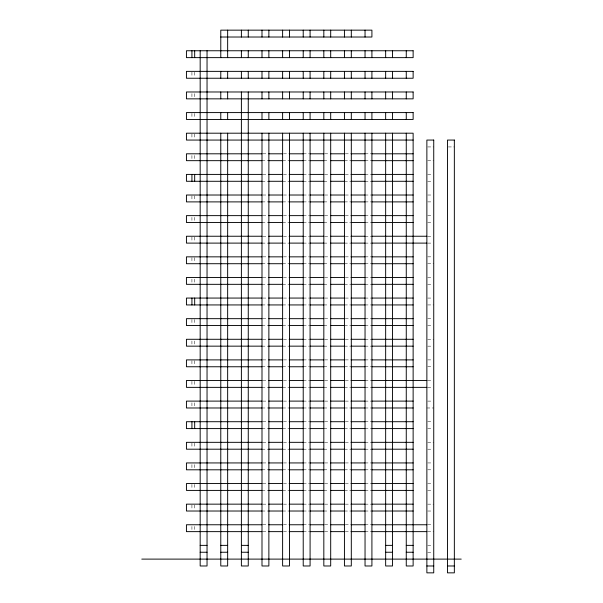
<?xml version="1.0" encoding="UTF-8"?>
<svg xmlns="http://www.w3.org/2000/svg" width="603" height="603" viewBox="0 0 603 603"><rect width="100%" height="100%" fill="white"/><g stroke="black" fill="none" stroke-linecap="round" stroke-linejoin="round"><path stroke-width="0.45" stroke-dasharray="3.02 2.26" d="M427.731 146.936L433.738 146.936M448.338 146.936L454.345 146.936M262.855 153.803L268.87 153.803M283.47 153.803L289.478 153.803M303.219 153.803L309.226 153.803M324.685 153.803L328.982 153.803M345.293 153.803L351.308 153.803M365.041 153.803L371.056 153.803M261.996 160.669L268.87 160.669M282.611 160.669L289.478 160.669M303.219 160.669L309.226 160.669M323.826 160.669L328.982 160.669M344.434 160.669L351.308 160.669M365.041 160.669L371.056 160.669M427.731 160.669L433.738 160.669M262.855 174.41L268.87 174.41M283.47 174.41L289.478 174.41M303.219 174.41L309.226 174.41M324.685 174.41L328.982 174.41M345.293 174.41L351.308 174.41M365.041 174.41L371.056 174.41M427.731 174.41L432.879 174.41M261.996 181.284L268.87 181.284M282.611 181.284L289.478 181.284M303.219 181.284L309.226 181.284M323.826 181.284L328.982 181.284M344.434 181.284L351.308 181.284M365.041 181.284L371.056 181.284M427.731 181.284L432.879 181.284M262.855 195.018L268.87 195.018M283.47 195.018L289.478 195.018M303.219 195.018L309.226 195.018M324.685 195.018L328.982 195.018M345.293 195.018L351.308 195.018M365.041 195.018L371.056 195.018M427.731 195.018L432.879 195.018M261.996 201.892L268.87 201.892M282.611 201.892L289.478 201.892M303.219 201.892L309.226 201.892M323.826 201.892L328.982 201.892M344.434 201.892L351.308 201.892M365.041 201.892L371.056 201.892M427.731 201.892L432.879 201.892M262.855 215.633L268.87 215.633M283.47 215.633L289.478 215.633M303.219 215.633L309.226 215.633M324.685 215.633L328.982 215.633M345.293 215.633L351.308 215.633M365.041 215.633L371.056 215.633M427.731 215.633L432.879 215.633M261.996 222.499L268.87 222.499M282.611 222.499L289.478 222.499M303.219 222.499L309.226 222.499M323.826 222.499L328.982 222.499M344.434 222.499L351.308 222.499M365.041 222.499L371.056 222.499M427.731 222.499L432.879 222.499M262.855 236.24L268.87 236.24M283.47 236.24L289.478 236.24M303.219 236.24L309.226 236.24M324.685 236.24L328.982 236.24M345.293 236.24L351.308 236.24M365.041 236.24L371.056 236.24M427.731 236.24L432.879 236.24M261.996 243.107L268.87 243.107M282.611 243.107L289.478 243.107M303.219 243.107L309.226 243.107M323.826 243.107L328.982 243.107M344.434 243.107L351.308 243.107M365.041 243.107L371.056 243.107M427.731 243.107L432.879 243.107M262.855 256.848L268.87 256.848M283.47 256.848L289.478 256.848M303.219 256.848L309.226 256.848M324.685 256.848L328.982 256.848M345.293 256.848L351.308 256.848M365.041 256.848L371.056 256.848M427.731 256.848L432.879 256.848M261.996 263.715L268.87 263.715M282.611 263.715L289.478 263.715M303.219 263.715L309.226 263.715M323.826 263.715L328.982 263.715M344.434 263.715L351.308 263.715M365.041 263.715L371.056 263.715M427.731 263.715L433.738 263.715M262.855 277.455L268.87 277.455M283.47 277.455L289.478 277.455M303.219 277.455L309.226 277.455M324.685 277.455L328.982 277.455M345.293 277.455L351.308 277.455M365.041 277.455L371.056 277.455M427.731 277.455L432.879 277.455M261.996 284.33L268.87 284.33M282.611 284.33L289.478 284.33M303.219 284.33L309.226 284.33M323.826 284.33L328.982 284.33M344.434 284.33L351.308 284.33M365.041 284.33L371.056 284.33M427.731 284.33L432.879 284.33M262.855 298.063L268.87 298.063M283.47 298.063L289.478 298.063M303.219 298.063L309.226 298.063M324.685 298.063L328.982 298.063M345.293 298.063L351.308 298.063M365.041 298.063L371.056 298.063M427.731 298.063L432.879 298.063M261.996 304.937L268.87 304.937M282.611 304.937L289.478 304.937M303.219 304.937L309.226 304.937M323.826 304.937L328.982 304.937M344.434 304.937L351.308 304.937M365.041 304.937L371.056 304.937M427.731 304.937L433.738 304.937M262.855 318.67L268.87 318.67M283.47 318.67L289.478 318.67M303.219 318.67L309.226 318.67M324.685 318.67L328.982 318.67M345.293 318.67L351.308 318.67M365.041 318.67L371.056 318.67M427.731 318.67L432.879 318.67M261.996 325.545L268.87 325.545M282.611 325.545L289.478 325.545M303.219 325.545L309.226 325.545M323.826 325.545L328.982 325.545M344.434 325.545L351.308 325.545M365.041 325.545L371.056 325.545M427.731 325.545L432.879 325.545M262.855 339.285L268.87 339.285M283.47 339.285L289.478 339.285M303.219 339.285L309.226 339.285M324.685 339.285L328.982 339.285M345.293 339.285L351.308 339.285M365.041 339.285L371.056 339.285M427.731 339.285L433.738 339.285M261.996 346.152L268.87 346.152M282.611 346.152L289.478 346.152M303.219 346.152L309.226 346.152M323.826 346.152L328.982 346.152M344.434 346.152L351.308 346.152M365.041 346.152L371.056 346.152M427.731 346.152L432.879 346.152M262.855 359.893L268.87 359.893M283.47 359.893L289.478 359.893M303.219 359.893L309.226 359.893M324.685 359.893L328.982 359.893M345.293 359.893L351.308 359.893M365.041 359.893L371.056 359.893M427.731 359.893L432.879 359.893M261.996 366.76L268.87 366.76M282.611 366.76L289.478 366.76M303.219 366.76L309.226 366.76M323.826 366.76L328.982 366.76M344.434 366.76L351.308 366.76M365.041 366.76L371.056 366.76M427.731 366.76L432.879 366.76M262.855 380.501L268.87 380.501M283.47 380.501L289.478 380.501M303.219 380.501L309.226 380.501M324.685 380.501L328.982 380.501M345.293 380.501L351.308 380.501M365.041 380.501L371.056 380.501M427.731 380.501L432.879 380.501M261.996 387.367L268.87 387.367M282.611 387.367L289.478 387.367M303.219 387.367L309.226 387.367M323.826 387.367L328.982 387.367M344.434 387.367L351.308 387.367M365.041 387.367L371.056 387.367M427.731 387.367L432.879 387.367M262.855 401.108L268.87 401.108M283.47 401.108L289.478 401.108M303.219 401.108L309.226 401.108M324.685 401.108L328.982 401.108M345.293 401.108L351.308 401.108M365.041 401.108L371.056 401.108M427.731 401.108L432.879 401.108M261.996 407.982L268.87 407.982M282.611 407.982L289.478 407.982M303.219 407.982L309.226 407.982M323.826 407.982L328.982 407.982M344.434 407.982L351.308 407.982M365.041 407.982L371.056 407.982M426.871 407.982L433.738 407.982M262.855 421.716L268.87 421.716M283.47 421.716L289.478 421.716M303.219 421.716L309.226 421.716M324.685 421.716L328.982 421.716M345.293 421.716L351.308 421.716M365.041 421.716L371.056 421.716M427.731 421.716L432.879 421.716M261.996 428.59L268.87 428.59M282.611 428.59L289.478 428.59M303.219 428.59L309.226 428.59M323.826 428.59L328.982 428.59M344.434 428.59L351.308 428.59M365.041 428.59L371.056 428.59M427.731 428.59L432.879 428.59M262.855 442.331L268.87 442.331M283.47 442.331L289.478 442.331M303.219 442.331L309.226 442.331M324.685 442.331L328.982 442.331M345.293 442.331L351.308 442.331M365.041 442.331L371.056 442.331M427.731 442.331L433.738 442.331M261.996 449.197L268.87 449.197M282.611 449.197L289.478 449.197M303.219 449.197L309.226 449.197M323.826 449.197L328.982 449.197M344.434 449.197L351.308 449.197M365.041 449.197L371.056 449.197M427.731 449.197L432.879 449.197M262.855 462.938L268.87 462.938M283.47 462.938L289.478 462.938M303.219 462.938L309.226 462.938M324.685 462.938L328.982 462.938M345.293 462.938L351.308 462.938M365.041 462.938L371.056 462.938M427.731 462.938L432.879 462.938M261.996 469.805L268.87 469.805M282.611 469.805L289.478 469.805M303.219 469.805L309.226 469.805M323.826 469.805L328.982 469.805M344.434 469.805L351.308 469.805M365.041 469.805L371.056 469.805M427.731 469.805L432.879 469.805M262.855 483.546L268.87 483.546M283.47 483.546L289.478 483.546M303.219 483.546L309.226 483.546M324.685 483.546L328.982 483.546M345.293 483.546L351.308 483.546M365.041 483.546L371.056 483.546M427.731 483.546L432.879 483.546M261.996 490.412L268.87 490.412M282.611 490.412L289.478 490.412M303.219 490.412L309.226 490.412M323.826 490.412L328.982 490.412M344.434 490.412L351.308 490.412M365.041 490.412L371.056 490.412M427.731 490.412L432.879 490.412M262.855 504.153L268.87 504.153M283.47 504.153L289.478 504.153M303.219 504.153L309.226 504.153M324.685 504.153L328.982 504.153M345.293 504.153L351.308 504.153M365.041 504.153L371.056 504.153M427.731 504.153L433.738 504.153M261.996 511.02L268.87 511.02M282.611 511.02L289.478 511.02M303.219 511.02L309.226 511.02M323.826 511.02L328.982 511.02M344.434 511.02L351.308 511.02M365.041 511.02L371.056 511.02M427.731 511.02L432.879 511.02M262.855 524.761L268.87 524.761M283.47 524.761L289.478 524.761M303.219 524.761L309.226 524.761M324.685 524.761L328.982 524.761M345.293 524.761L351.308 524.761M365.041 524.761L371.056 524.761M427.731 524.761L432.879 524.761M262.855 531.635L268.87 531.635M283.47 531.635L289.478 531.635M303.219 531.635L309.226 531.635M324.685 531.635L328.982 531.635M345.293 531.635L351.308 531.635M365.041 531.635L371.056 531.635M427.731 531.635L433.738 531.635M427.731 545.368L432.879 545.368M427.731 552.242L432.879 552.242M194.679 72.224L194.679 76.521M194.679 93.691L194.679 97.987M194.679 113.447L194.679 118.595M194.679 134.054L194.679 138.343M194.679 155.521L194.679 159.818M194.679 195.877L194.679 200.173M194.679 217.344L194.679 221.64M194.679 237.1L194.679 242.248M194.679 257.707L194.679 261.996M194.679 279.174L194.679 283.47M194.679 319.53L194.679 323.826M194.679 341.004L194.679 345.293M194.679 360.752L194.679 365.9M194.679 381.36L194.679 385.656M194.679 402.827L194.679 407.123M194.679 443.182L194.679 447.479M194.679 464.657L194.679 468.946M194.679 484.405L194.679 489.553M194.679 505.013L194.679 509.309M194.679 526.479L194.679 530.776M191.927 72.224L191.927 76.521M191.927 93.691L191.927 97.987M191.927 113.447L191.927 118.595M191.927 134.054L191.927 138.343M191.927 155.521L191.927 159.818M191.927 195.877L191.927 200.173M191.927 217.344L191.927 221.64M191.927 237.1L191.927 242.248M191.927 257.707L191.927 261.996M191.927 279.174L191.927 283.47M191.927 319.53L191.927 323.826M191.927 341.004L191.927 345.293M191.927 360.752L191.927 365.9M191.927 381.36L191.927 385.656M191.927 402.827L191.927 407.123M191.927 443.182L191.927 447.479M191.927 464.657L191.927 468.946M191.927 484.405L191.927 489.553M191.927 505.013L191.927 509.309M191.927 526.479L191.927 530.776"/><path stroke-width="0.9" d="M220.781 37.017L371.915 37.017L371.915 30.15L220.781 30.15L220.781 57.632M413.13 140.062L186.433 140.062L186.433 133.195L413.13 133.195L413.13 565.983L406.264 565.983L406.264 133.195M261.996 153.803L186.433 153.803L186.433 160.669L261.996 160.669M268.87 153.803L282.611 153.803M289.478 153.803L303.219 153.803M310.085 153.803L323.826 153.803M330.693 153.803L344.434 153.803M351.308 153.803L365.041 153.803M371.915 153.803L413.13 153.803M268.87 160.669L282.611 160.669M289.478 160.669L303.219 160.669M310.085 160.669L323.826 160.669M330.693 160.669L344.434 160.669M351.308 160.669L365.041 160.669M371.915 160.669L413.13 160.669M261.996 174.41L186.433 174.41L186.433 181.284L261.996 181.284M268.87 174.41L282.611 174.41M289.478 174.41L303.219 174.41M310.085 174.41L323.826 174.41M330.693 174.41L344.434 174.41M351.308 174.41L365.041 174.41M371.915 174.41L413.13 174.41M268.87 181.284L282.611 181.284M289.478 181.284L303.219 181.284M310.085 181.284L323.826 181.284M330.693 181.284L344.434 181.284M351.308 181.284L365.041 181.284M371.915 181.284L413.13 181.284M261.996 195.018L186.433 195.018L186.433 201.892L261.996 201.892M268.87 195.018L282.611 195.018M289.478 195.018L303.219 195.018M310.085 195.018L323.826 195.018M330.693 195.018L344.434 195.018M351.308 195.018L365.041 195.018M371.915 195.018L413.13 195.018M268.87 201.892L282.611 201.892M289.478 201.892L303.219 201.892M310.085 201.892L323.826 201.892M330.693 201.892L344.434 201.892M351.308 201.892L365.041 201.892M371.915 201.892L413.13 201.892M261.996 215.633L186.433 215.633L186.433 222.499L261.996 222.499M268.87 215.633L282.611 215.633M289.478 215.633L303.219 215.633M310.085 215.633L323.826 215.633M330.693 215.633L344.434 215.633M351.308 215.633L365.041 215.633M371.915 215.633L413.13 215.633M268.87 222.499L282.611 222.499M289.478 222.499L303.219 222.499M310.085 222.499L323.826 222.499M330.693 222.499L344.434 222.499M351.308 222.499L365.041 222.499M371.915 222.499L413.13 222.499M261.996 236.24L186.433 236.24L186.433 243.107L261.996 243.107M268.87 236.24L282.611 236.24M289.478 236.24L303.219 236.24M310.085 236.24L323.826 236.24M330.693 236.24L344.434 236.24M351.308 236.24L365.041 236.24M371.915 236.24L426.871 236.24M268.87 243.107L282.611 243.107M289.478 243.107L303.219 243.107M310.085 243.107L323.826 243.107M330.693 243.107L344.434 243.107M351.308 243.107L365.041 243.107M371.915 243.107L426.871 243.107M261.996 256.848L186.433 256.848L186.433 263.715L261.996 263.715M268.87 256.848L282.611 256.848M289.478 256.848L303.219 256.848M310.085 256.848L323.826 256.848M330.693 256.848L344.434 256.848M351.308 256.848L365.041 256.848M371.915 256.848L413.13 256.848M268.87 263.715L282.611 263.715M289.478 263.715L303.219 263.715M310.085 263.715L323.826 263.715M330.693 263.715L344.434 263.715M351.308 263.715L365.041 263.715M371.915 263.715L413.13 263.715M261.996 277.455L186.433 277.455L186.433 284.33L261.996 284.33M268.87 277.455L282.611 277.455M289.478 277.455L303.219 277.455M310.085 277.455L323.826 277.455M330.693 277.455L344.434 277.455M351.308 277.455L365.041 277.455M371.915 277.455L413.13 277.455M268.87 284.33L282.611 284.33M289.478 284.33L303.219 284.33M310.085 284.33L323.826 284.33M330.693 284.33L344.434 284.33M351.308 284.33L365.041 284.33M371.915 284.33L413.13 284.33M261.996 298.063L186.433 298.063L186.433 304.937L261.996 304.937M268.87 298.063L282.611 298.063M289.478 298.063L303.219 298.063M310.085 298.063L323.826 298.063M330.693 298.063L344.434 298.063M351.308 298.063L365.041 298.063M371.915 298.063L413.13 298.063M268.87 304.937L282.611 304.937M289.478 304.937L303.219 304.937M310.085 304.937L323.826 304.937M330.693 304.937L344.434 304.937M351.308 304.937L365.041 304.937M371.915 304.937L413.13 304.937M261.996 318.67L186.433 318.67L186.433 325.545L261.996 325.545M268.87 318.67L282.611 318.67M289.478 318.67L303.219 318.67M310.085 318.67L323.826 318.67M330.693 318.67L344.434 318.67M351.308 318.67L365.041 318.67M371.915 318.67L413.13 318.67M268.87 325.545L282.611 325.545M289.478 325.545L303.219 325.545M310.085 325.545L323.826 325.545M330.693 325.545L344.434 325.545M351.308 325.545L365.041 325.545M371.915 325.545L413.13 325.545M261.996 339.285L186.433 339.285L186.433 346.152L261.996 346.152M268.87 339.285L282.611 339.285M289.478 339.285L303.219 339.285M310.085 339.285L323.826 339.285M330.693 339.285L344.434 339.285M351.308 339.285L365.041 339.285M371.915 339.285L413.13 339.285M268.87 346.152L282.611 346.152M289.478 346.152L303.219 346.152M310.085 346.152L323.826 346.152M330.693 346.152L344.434 346.152M351.308 346.152L365.041 346.152M371.915 346.152L413.13 346.152M261.996 359.893L186.433 359.893L186.433 366.76L261.996 366.76M268.87 359.893L282.611 359.893M289.478 359.893L303.219 359.893M310.085 359.893L323.826 359.893M330.693 359.893L344.434 359.893M351.308 359.893L365.041 359.893M371.915 359.893L413.13 359.893M268.87 366.76L282.611 366.76M289.478 366.76L303.219 366.76M310.085 366.76L323.826 366.76M330.693 366.76L344.434 366.76M351.308 366.76L365.041 366.76M371.915 366.76L413.13 366.76M261.996 380.501L186.433 380.501L186.433 387.367L261.996 387.367M268.87 380.501L282.611 380.501M289.478 380.501L303.219 380.501M310.085 380.501L323.826 380.501M330.693 380.501L344.434 380.501M351.308 380.501L365.041 380.501M371.915 380.501L426.871 380.501M268.87 387.367L282.611 387.367M289.478 387.367L303.219 387.367M310.085 387.367L323.826 387.367M330.693 387.367L344.434 387.367M351.308 387.367L365.041 387.367M371.915 387.367L426.871 387.367M261.996 401.108L186.433 401.108L186.433 407.982L261.996 407.982M268.87 401.108L282.611 401.108M289.478 401.108L303.219 401.108M310.085 401.108L323.826 401.108M330.693 401.108L344.434 401.108M351.308 401.108L365.041 401.108M371.915 401.108L413.13 401.108M268.87 407.982L282.611 407.982M289.478 407.982L303.219 407.982M310.085 407.982L323.826 407.982M330.693 407.982L344.434 407.982M351.308 407.982L365.041 407.982M371.915 407.982L413.13 407.982M261.996 421.716L186.433 421.716L186.433 428.59L261.996 428.59M268.87 421.716L282.611 421.716M289.478 421.716L303.219 421.716M310.085 421.716L323.826 421.716M330.693 421.716L344.434 421.716M351.308 421.716L365.041 421.716M371.915 421.716L413.13 421.716M268.87 428.59L282.611 428.59M289.478 428.59L303.219 428.59M310.085 428.59L323.826 428.59M330.693 428.59L344.434 428.59M351.308 428.59L365.041 428.59M371.915 428.59L413.13 428.59M261.996 442.331L186.433 442.331L186.433 449.197L261.996 449.197M268.87 442.331L282.611 442.331M289.478 442.331L303.219 442.331M310.085 442.331L323.826 442.331M330.693 442.331L344.434 442.331M351.308 442.331L365.041 442.331M371.915 442.331L413.13 442.331M268.87 449.197L282.611 449.197M289.478 449.197L303.219 449.197M310.085 449.197L323.826 449.197M330.693 449.197L344.434 449.197M351.308 449.197L365.041 449.197M371.915 449.197L413.13 449.197M261.996 462.938L186.433 462.938L186.433 469.805L261.996 469.805M268.87 462.938L282.611 462.938M289.478 462.938L303.219 462.938M310.085 462.938L323.826 462.938M330.693 462.938L344.434 462.938M351.308 462.938L365.041 462.938M371.915 462.938L413.13 462.938M268.87 469.805L282.611 469.805M289.478 469.805L303.219 469.805M310.085 469.805L323.826 469.805M330.693 469.805L344.434 469.805M351.308 469.805L365.041 469.805M371.915 469.805L413.13 469.805M261.996 483.546L186.433 483.546L186.433 490.412L261.996 490.412M268.87 483.546L282.611 483.546M289.478 483.546L303.219 483.546M310.085 483.546L323.826 483.546M330.693 483.546L344.434 483.546M351.308 483.546L365.041 483.546M371.915 483.546L413.13 483.546M268.87 490.412L282.611 490.412M289.478 490.412L303.219 490.412M310.085 490.412L323.826 490.412M330.693 490.412L344.434 490.412M351.308 490.412L365.041 490.412M371.915 490.412L413.13 490.412M261.996 504.153L186.433 504.153L186.433 511.02L261.996 511.02M268.87 504.153L282.611 504.153M289.478 504.153L303.219 504.153M310.085 504.153L323.826 504.153M330.693 504.153L344.434 504.153M351.308 504.153L365.041 504.153M371.915 504.153L413.13 504.153M268.87 511.02L282.611 511.02M289.478 511.02L303.219 511.02M310.085 511.02L323.826 511.02M330.693 511.02L344.434 511.02M351.308 511.02L365.041 511.02M371.915 511.02L413.13 511.02M261.996 524.761L186.433 524.761L186.433 531.635L261.996 531.635M268.87 524.761L282.611 524.761M289.478 524.761L303.219 524.761M310.085 524.761L323.826 524.761M330.693 524.761L344.434 524.761M351.308 524.761L365.041 524.761M371.915 524.761L426.871 524.761M268.87 531.635L282.611 531.635M289.478 531.635L303.219 531.635M310.085 531.635L323.826 531.635M330.693 531.635L344.434 531.635M351.308 531.635L365.041 531.635M371.915 531.635L426.871 531.635M200.173 545.368L207.04 545.368M220.781 545.368L227.655 545.368M241.388 545.368L248.263 545.368M385.656 545.368L392.523 545.368M406.264 545.368L413.13 545.368M200.173 552.242L207.04 552.242M220.781 552.242L227.655 552.242M241.388 552.242L248.263 552.242M385.656 552.242L392.523 552.242M406.264 552.242L413.13 552.242M141.78 559.109L461.22 559.109M426.871 565.983L433.738 565.983M447.479 565.983L454.345 565.983M406.264 50.758L406.264 57.632M406.264 71.365L406.264 78.239M406.264 91.98L406.264 98.847M406.264 112.588L406.264 119.454M392.523 50.758L392.523 57.632M392.523 71.365L392.523 78.239M392.523 91.98L392.523 98.847M392.523 112.588L392.523 119.454M392.523 133.195L392.523 565.983L385.656 565.983L385.656 133.195M385.656 50.758L385.656 57.632M385.656 71.365L385.656 78.239M385.656 91.98L385.656 98.847M385.656 112.588L385.656 119.454M371.915 50.758L371.915 57.632M371.915 71.365L371.915 78.239M371.915 91.98L371.915 98.847M371.915 112.588L371.915 119.454M371.915 133.195L371.915 565.983L365.041 565.983L365.041 133.195M365.041 30.15L365.041 37.017M365.041 50.758L365.041 57.632M365.041 71.365L365.041 78.239M365.041 91.98L365.041 98.847M365.041 112.588L365.041 119.454M351.308 30.15L351.308 37.017M351.308 50.758L351.308 57.632M351.308 71.365L351.308 78.239M351.308 91.98L351.308 98.847M351.308 112.588L351.308 119.454M351.308 133.195L351.308 565.983L344.434 565.983L344.434 133.195M344.434 30.15L344.434 37.017M344.434 50.758L344.434 57.632M344.434 71.365L344.434 78.239M344.434 91.98L344.434 98.847M344.434 112.588L344.434 119.454M330.693 30.15L330.693 37.017M330.693 50.758L330.693 57.632M330.693 71.365L330.693 78.239M330.693 91.98L330.693 98.847M330.693 112.588L330.693 119.454M330.693 133.195L330.693 565.983L323.826 565.983L323.826 133.195M323.826 30.15L323.826 37.017M323.826 50.758L323.826 57.632M323.826 71.365L323.826 78.239M323.826 91.98L323.826 98.847M323.826 112.588L323.826 119.454M310.085 30.15L310.085 37.017M310.085 50.758L310.085 57.632M310.085 71.365L310.085 78.239M310.085 91.98L310.085 98.847M310.085 112.588L310.085 119.454M310.085 133.195L310.085 565.983L303.219 565.983L303.219 133.195M303.219 30.15L303.219 37.017M303.219 50.758L303.219 57.632M303.219 71.365L303.219 78.239M303.219 91.98L303.219 98.847M303.219 112.588L303.219 119.454M289.478 30.15L289.478 37.017M289.478 50.758L289.478 57.632M289.478 71.365L289.478 78.239M289.478 91.98L289.478 98.847M289.478 112.588L289.478 119.454M289.478 133.195L289.478 565.983L282.611 565.983L282.611 133.195M282.611 30.15L282.611 37.017M282.611 50.758L282.611 57.632M282.611 71.365L282.611 78.239M282.611 91.98L282.611 98.847M282.611 112.588L282.611 119.454M268.87 30.15L268.87 37.017M268.87 50.758L268.87 57.632M268.87 71.365L268.87 78.239M268.87 91.98L268.87 98.847M268.87 112.588L268.87 119.454M268.87 133.195L268.87 565.983L261.996 565.983L261.996 133.195M261.996 30.15L261.996 37.017M261.996 50.758L261.996 57.632M261.996 71.365L261.996 78.239M261.996 91.98L261.996 98.847M261.996 112.588L261.996 119.454M248.263 30.15L248.263 37.017M248.263 50.758L248.263 57.632M248.263 71.365L248.263 78.239M248.263 91.98L248.263 565.983L241.388 565.983L241.388 91.98M241.388 30.15L241.388 37.017M241.388 50.758L241.388 57.632M241.388 71.365L241.388 78.239M227.655 30.15L227.655 57.632M227.655 71.365L227.655 78.239M227.655 91.98L227.655 98.847M227.655 112.588L227.655 119.454M227.655 133.195L227.655 565.983L220.781 565.983L220.781 133.195M220.781 71.365L220.781 78.239M220.781 91.98L220.781 98.847M220.781 112.588L220.781 119.454M207.04 50.758L207.04 565.983L200.173 565.983L200.173 50.758M194.679 50.758L194.679 57.632M194.679 174.41L194.679 181.284M194.679 298.063L194.679 304.937M194.679 421.716L194.679 428.59M191.927 50.758L191.927 57.632M191.927 174.41L191.927 181.284M191.927 298.063L191.927 304.937M191.927 421.716L191.927 428.59M413.13 50.758L186.433 50.758L186.433 57.632L413.13 57.632L413.13 50.758M413.13 71.365L186.433 71.365L186.433 78.239L413.13 78.239L413.13 71.365M413.13 91.98L186.433 91.98L186.433 98.847L413.13 98.847L413.13 91.98M413.13 112.588L186.433 112.588L186.433 119.454L413.13 119.454L413.13 112.588M433.738 140.062L426.871 140.062L426.871 572.85L433.738 572.85L433.738 140.062M454.345 140.062L447.479 140.062L447.479 572.85L454.345 572.85L454.345 140.062"/></g></svg>
